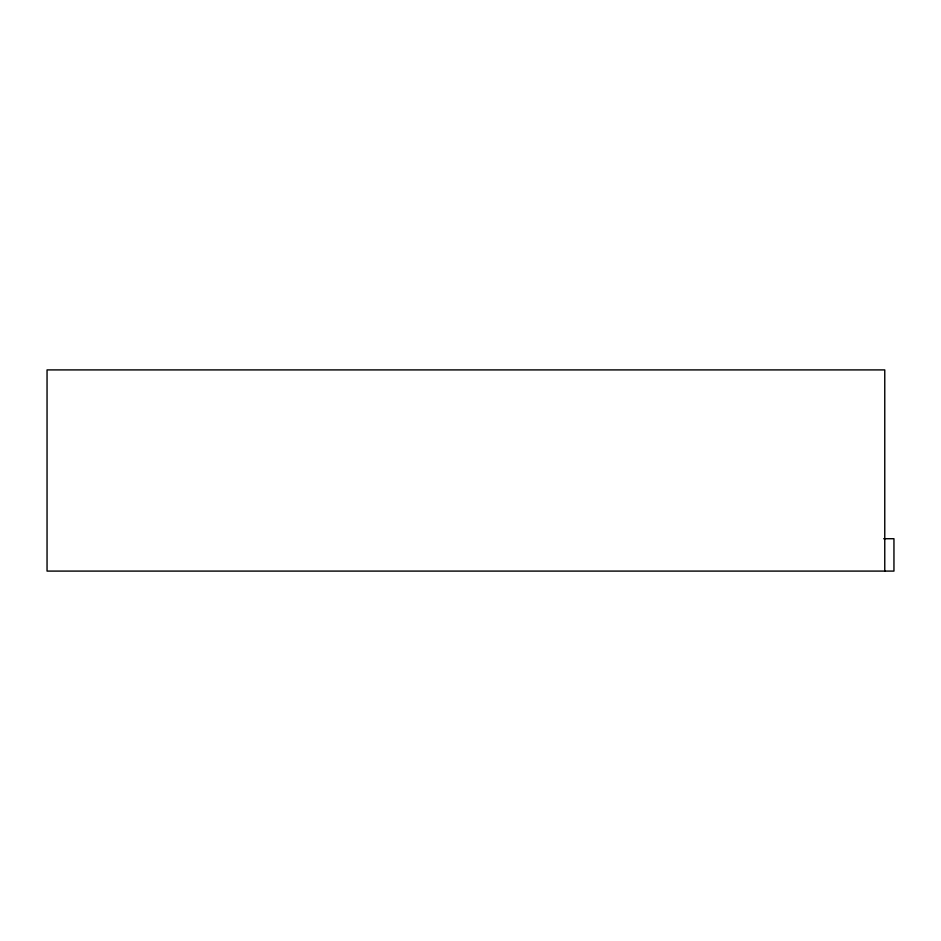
<?xml version="1.0" encoding="UTF-8"?>
<svg xmlns="http://www.w3.org/2000/svg" width="941" height="941" viewBox="0 0 941 941"><rect width="100%" height="100%" fill="white"/><g stroke="black" fill="none" stroke-linecap="round" stroke-linejoin="round"><path stroke-width="1.41" d="M883.693 538.722L893.95 538.722L893.95 571.093L47.05 571.093L47.05 369.907L884.763 369.907L884.763 571.093"/></g></svg>
